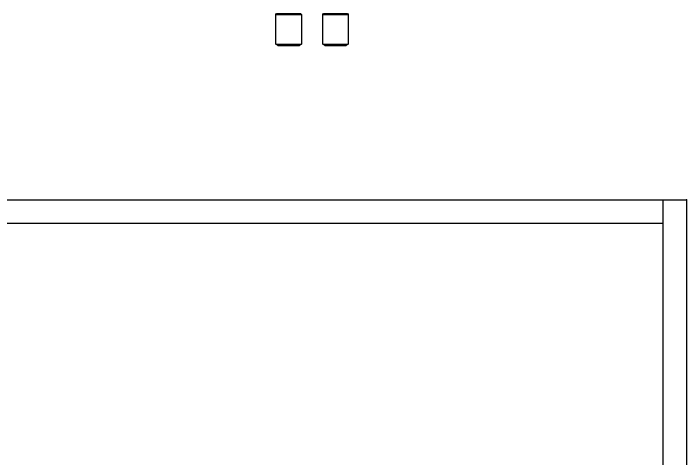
# Model space of a CAD drawing. Header units: centimetres. Extents: x 1543 to 3673, y 1148 to 2594.
# Drawn here: x 2648.7 to 2720.6, y 1573.7 to 1621.2 of the extents above; entities that cross this region are included whole.
import ezdxf

# ---------------------------------------------------------------- set-up
doc = ezdxf.new("R2010")
doc.units = ezdxf.units.CM
doc.layers.get('0').update_dxf_attribs({"color": 147})
doc.layers.add('ferramenta', color=250, linetype='Continuous')

msp = doc.modelspace()

# ---------------------------------------------------------------- linework, layer by layer
for p, q in [((2560.567, 1601.321), (2720.567, 1601.321)), ((2718.067, 1568.097), (2718.067, 1601.321)), ((2720.567, 1601.321), (2720.567, 1399.321)), ((2643.067, 1598.821), (2718.067, 1598.821))]:
    msp.add_line(p, q)
msp.add_point((2720.567, 1601.321))
at = {"layer": 'ferramenta', "transparency": 33554687}
for p, q in [((2676.7, 1621.086), (2676.786, 1621.207)), ((2676.7, 1621.086), (2679.434, 1621.086)), ((2676.7, 1617.935), (2676.7, 1621.086)), ((2676.786, 1621.207), (2679.348, 1621.207)), ((2679.348, 1621.207), (2679.434, 1621.086)), ((2679.434, 1621.086), (2679.434, 1617.935)), ((2681.7, 1621.086), (2681.786, 1621.207)), ((2681.7, 1621.086), (2684.434, 1621.086)), ((2681.7, 1617.935), (2681.7, 1621.086)), ((2681.786, 1621.207), (2684.348, 1621.207)), ((2684.348, 1621.207), (2684.434, 1621.086)), ((2684.434, 1621.086), (2684.434, 1617.935)), ((2676.7, 1617.935), (2679.434, 1617.935)), ((2676.923, 1617.777), (2676.7, 1617.935)), ((2676.923, 1617.777), (2679.208, 1617.777)), ((2679.434, 1617.935), (2679.208, 1617.777)), ((2681.7, 1617.935), (2684.434, 1617.935)), ((2681.923, 1617.777), (2681.7, 1617.935)), ((2681.923, 1617.777), (2684.208, 1617.777)), ((2684.434, 1617.935), (2684.208, 1617.777))]:
    msp.add_line(p, q, dxfattribs=at)

doc.saveas('drawing.dxf')
